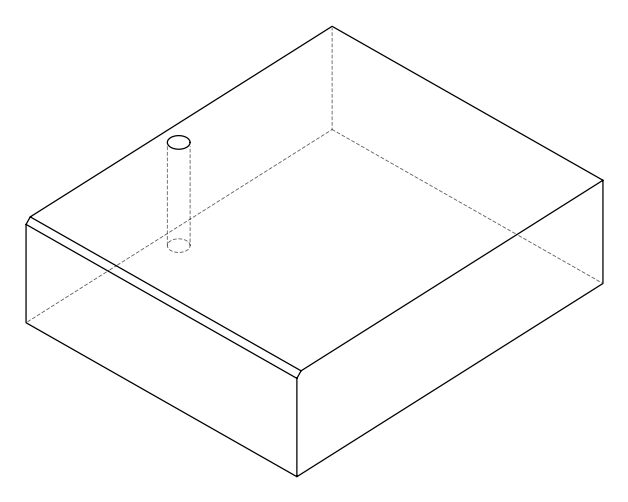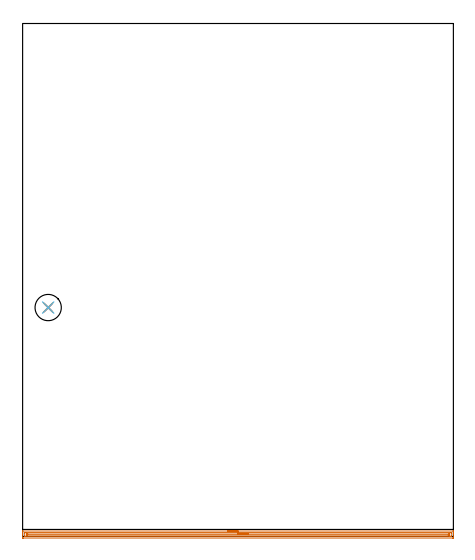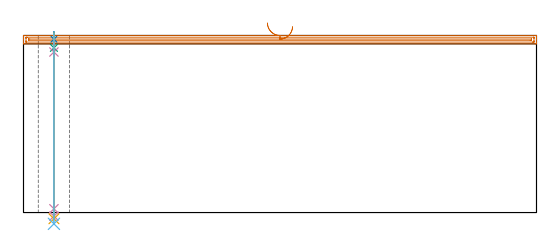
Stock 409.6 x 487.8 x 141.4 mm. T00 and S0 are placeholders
(PLAN: 6 operations, 5 tool changes, 11.9 min)
(1 AREA_MILL | FG_CHAMFER_SURFACE | UGT0205_001 | 10.01 min | 9191 mm3)
(2 SPOT_DRILL | STEP1HOLE | NXT0321_9005460120000 | 0.05 min | 182 mm3)
(3 DRILL_BLIND_HOLE_INTO_CENTER | STEP1HOLE | NXT0301_037 | 0.05 min | 232 mm3)
(4 GUN_DRILL_THROUGH_HOLE | STEP1HOLE | UGT0307_002 | 0.63 min | 3676 mm3)
(5 SPADE_DRILL_TO_ENLARGE_THROUGH_HOLE | STEP1HOLE | UGT0306_006 | 0.6 min | 22509 mm3)
(6 DRILL_TO_ENLARGE_THROUGH_HOLE | STEP1HOLE | UGT0301_059 | 0.61 min | 42714 mm3)
(TOOL UGT0205_001 | Chamfer Mill 20 x 3 x 45 deg. | D20 FL50 Z2)
(TOOL NXT0321_9005460120000 | NC Spot Drill, 142deg, 12mm, Carbide, Uncoated | D12 PA142 FL30 Z2)
(TOOL NXT0301_037 | Carbide Drill 6.6mm [860.1-0660-033A1-MM 2214] | D6.6 PA140 FL53 Z2)
(TOOL UGT0307_002 | Gun Drill 6 mm | D6 PA130 FL24 Z1)
(TOOL UGT0306_006 | Spade Drill 15.5mm | D15.5 PA132 FL10 Z2)
(TOOL UGT0301_059 | Twist Drill 25 mm | D25 PA118 FL160 Z2)
(OP 1 AREA_MILL)
G17 G21 G94 G90
T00 M6
G54
G17 G0 G90 X194.8 Y5.2 S1061 M3
G43 Z151.4 H0
G94 G1 X194.838 Z150.528 F250.
X194.952 Z149.663
X195.141 Z148.812
X195.403 Z147.98
X195.737 Z147.174
X196.14 Z146.4
X196.609 Z145.664
X197.14 Z144.972
X197.729 Z144.329
X198.372 Z143.739
X199.064 Z143.208
X199.8 Z142.74
X200.574 Z142.337
X201.38 Z142.003
X202.212 Z141.741
X203.064 Z141.552
X203.928 Z141.438
X204.8 Z141.4
X409.426
X409.59 Y5.197 Z141.388
X409.598 Y5.083 Z141.276
X409.6 Y4.964 Z141.164
Y4.706 Z140.906
Y4.027 Z140.222
Y2.817 Z139.013
Y2.285 Z138.48
Y-0.932 Z135.265
X409.597 Y-1.198 Z134.999
X409.59 Y-1.494 Z134.703
X409.287 Y-1.498 Z134.7
X408.979 Y-1.5
X0.621
X0.313 Y-1.498
X0.01 Y-1.494 Z134.703
X0. Y-1.198 Z134.999
Y2.285 Z138.48
Y2.817 Z139.013
Y3.156 Z139.352
Y3.688 Z139.883
Y4.027 Z140.222
Y4.706 Z140.906
Y4.964 Z141.164
X0.002 Y5.083 Z141.276
X0.01 Y5.197 Z141.388
X0.174 Y5.2 Z141.4
X204.8
Y3.786 Z139.986
X407.192 Y3.785 Z139.985
X407.442 Y3.783 Z139.983
X407.548 Y3.779 Z139.979
X407.59 Y3.776 Z139.976
X407.592 Y3.752 Z139.952
X407.598 Y3.631 Z139.831
X407.6 Y3.156 Z139.356
Y2.758 Z138.958
Y1.017 Z137.217
Y0.544 Z136.744
X407.598 Y0.148 Z136.348
X407.592 Y0.014 Z136.214
X407.586 Y-0.079 Z136.121
X407.515 Y-0.081 Z136.119
X407.192 Y-0.084 Z136.116
X406.944 Y-0.085 Z136.115
X406.298 Y-0.086 Z136.114
X2.408 Y-0.085 Z136.115
X2.158 Y-0.083 Z136.117
X2.052 Y-0.079 Z136.121
X2.01 Y-0.076 Z136.124
X2.008 Y-0.052 Z136.148
X2.002 Y0.069 Z136.269
X2. Y0.544 Z136.744
Y0.941 Z137.141
Y2.683 Z138.883
X2.001 Y3.156 Z139.356
X2.002 Y3.552 Z139.752
X2.008 Y3.686 Z139.886
X2.014 Y3.779 Z139.979
X2.086 Y3.78 Z139.98
X2.408 Y3.784 Z139.984
X2.656 Y3.785 Z139.985
X3.302 Y3.786 Z139.986
X204.8
Y2.371 Z138.571
X405.405
X405.493 Y2.37 Z138.57
X405.551 Y2.367 Z138.567
X405.59 Y2.364 Z138.564
X405.592 Y2.348 Z138.548
X405.596 Y2.285 Z138.485
X405.598 Y2.097 Z138.297
X405.59 Y1.415 Z137.615
X405.573 Y1.335 Z137.535
X405.49 Y1.331 Z137.531
X405.405 Y1.33 Z137.53
X404.6 Y1.328 Z137.528
X4.195 Y1.329 Z137.529
X4.107 Y1.33 Z137.53
X4.049 Y1.333 Z137.533
X4.01 Y1.336 Z137.536
X4.008 Y1.352 Z137.552
X4.004 Y1.415 Z137.615
X4.001 Y1.604 Z137.804
Y2.285 Z138.485
X4.002 Y2.333 Z138.533
X4.006 Y2.356 Z138.556
X4.009 Y2.363 Z138.563
X4.02 Y2.365 Z138.565
X4.109 Y2.37 Z138.57
X4.195 Y2.371 Z138.571
X5. Y2.372 Z138.572
X204.8 Y2.371 Z138.571
X205.672 Z138.61
X206.537 Z138.723
X207.388 Z138.912
X208.22 Z139.175
X209.026 Z139.508
X209.8 Z139.911
X210.536 Z140.38
X211.228 Z140.911
X211.871 Z141.5
X212.46 Z142.144
X212.992 Z142.836
X213.46 Z143.571
X213.863 Z144.345
X214.197 Z145.151
X214.459 Z145.983
X214.648 Z146.835
X214.762 Z147.7
X214.8 Z148.571
G0 Z151.4
M5
M2
(OP 2 SPOT_DRILL)
G17 G21 G94 G90
T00 M6
G54
G17 G0 G90 X24.3 Y217.7 S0 M3
G43 Z151.4 H0
G94 G81 G98 Z138.4 F250. R144.4
G80
M5
M2
(OP 3 DRILL_BLIND_HOLE_INTO_CENTER)
G17 G21 G94 G90
T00 M6
G54
G17 G0 G90 X24.3 Y217.7 S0 M3
G43 Z151.4 H1
G94 G81 G98 Z131.5 F250. R143.4
G80
M5
M2
(OP 4 GUN_DRILL_THROUGH_HOLE)
G17 G21 G94 G90
T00 M6
G54
G17 G0 G90 X24.3 Y217.7 M8
G43 Z151.4 H0
Z138.592
S716 M3
G94 G1 Z128.193 F125. M26
G4 X.084
Z3. F250.
G4 X.084
Z-2.899 F125.
G4 X.084
M5
M9
G0 Z138.592
Z151.4
M2
(OP 5 SPADE_DRILL_TO_ENLARGE_THROUGH_HOLE)
G17 G21 G94 G90
T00 M6
G54
G17 G0 G90 X24.3 Y217.7 S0 M3
G43 Z151.4 H0
G94 G73 G98 Z-4.951 F250. Q14.635 R143.4
G80
M5
M2
(OP 6 DRILL_TO_ENLARGE_THROUGH_HOLE)
G17 G21 G94 G90
T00 M6
G54
G17 G0 G90 X24.3 Y217.7 S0 M3
G43 Z151.4 H0
G94 G73 G98 Z-9.011 F250. Q21.487 R143.4
G80
M5
M2
